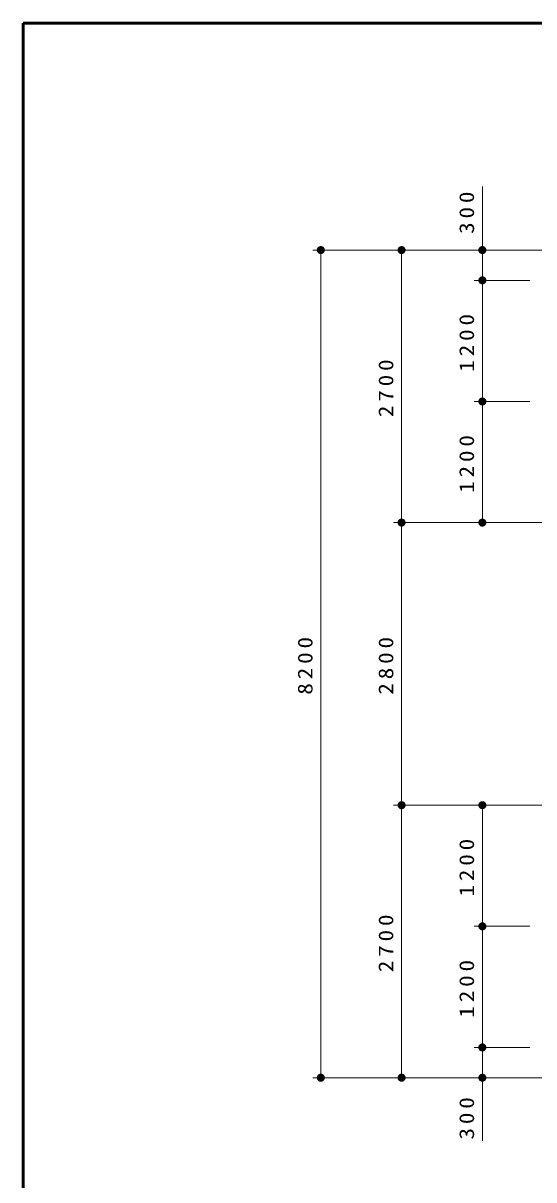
# Model space of a CAD drawing. Units: millimetres on the paper, scale 1:80. Extents: x -365 to 0, y -26 to 257.
# Drawn here: x -365 to -301.8, y 113.7 to 257 of the extents above; entities that cross this region are included whole.
import ezdxf

# ---------------------------------------------------------------- set-up
doc = ezdxf.new("R2010")
doc.units = ezdxf.units.MM
doc.layers.add('1_80', color=7, linetype='Continuous', lineweight=13)
doc.layers.add('NAKAMURA図枠', color=7, linetype='Continuous', lineweight=13)
doc.styles.add('ＭＳ ゴシック', font='')
doc.styles.get('ＭＳ ゴシック').set_extended_font_data('MS Gothic')

# ---------------------------------------------------------------- blocks, each defined once
blk = doc.blocks.new('filled_dot')
at = {"color": 0, "linetype": 'Continuous', "lineweight": -2, "const_width": 1.25}
blk.add_lwpolyline([(-0.625, 0, 1), (0.625, 0, 1)], format="xyb", close=True, dxfattribs=at)

msp = doc.modelspace()

# ---------------------------------------------------------------- linework, layer by layer
at = {"layer": '1_80'}
for p, q in [((-308.147, 225.142), (-308.147, 236.755)), ((-297.897, 228.892), (-329.147, 228.892)), ((-328.147, 126.392), (-328.147, 228.892)), ((-318.147, 195.142), (-318.147, 228.892)), ((-302.272, 225.142), (-309.147, 225.142)), ((-308.147, 210.142), (-308.147, 225.142)), ((-302.272, 210.142), (-309.147, 210.142)), ((-308.147, 195.142), (-308.147, 210.142)), ((-299.147, 195.142), (-319.147, 195.142)), ((-318.147, 160.142), (-318.147, 195.142)), ((-302.272, 195.142), (-309.147, 195.142)), ((-299.147, 160.142), (-319.147, 160.142)), ((-318.147, 126.392), (-318.147, 160.142)), ((-308.147, 145.142), (-308.147, 160.142)), ((-302.272, 145.142), (-309.147, 145.142)), ((-308.147, 130.142), (-308.147, 145.142)), ((-302.272, 130.142), (-309.147, 130.142)), ((-308.147, 118.594), (-308.147, 130.142)), ((-297.897, 126.392), (-329.147, 126.392))]:
    msp.add_line(p, q, dxfattribs=at)
at = {"layer": 'NAKAMURA図枠', "lineweight": 50}
for p, q in [((-365, 257), (-365, 0)), ((0, 257), (-365, 257))]:
    msp.add_line(p, q, dxfattribs=at)

# ---------------------------------------------------------------- block references
at = {"layer": '1_80', "xscale": 0.4, "yscale": 0.4}
for p, rotation in [((-328.147, 228.892), 270), ((-318.147, 228.892), 270), ((-308.147, 228.892), 270), ((-308.147, 225.142), 90), ((-308.147, 225.142), 270), ((-308.147, 210.142), 270), ((-308.147, 210.142), 90), ((-318.147, 195.142), 270), ((-318.147, 195.142), 90), ((-308.147, 195.142), 90), ((-318.147, 160.142), 270), ((-318.147, 160.142), 90), ((-308.147, 160.142), 270), ((-308.147, 145.142), 270), ((-308.147, 145.142), 90), ((-308.147, 130.142), 270), ((-308.147, 130.142), 90), ((-328.147, 126.392), 90), ((-318.147, 126.392), 90), ((-308.147, 126.392), 90)]:
    msp.add_blockref('filled_dot', p, dxfattribs=dict(at, rotation=rotation))

# ---------------------------------------------------------------- texts
at = {"layer": '1_80', "char_height": 1.833, "attachment_point": 8, "rotation": 90, "style": 'ＭＳ ゴシック'}
for s, insert in [('\\T1.33;\\W1.15;300', (-309.147, 233.755)), ('\\T1.33;\\W1.15;1200', (-309.147, 217.642)), ('\\T1.33;\\W1.15;2700', (-319.147, 212.017)), ('\\T1.33;\\W1.15;1200', (-309.147, 202.642)), ('\\T1.33;\\W1.15;8200', (-329.147, 177.642)), ('\\T1.33;\\W1.15;2800', (-319.147, 177.642)), ('\\T1.33;\\W1.15;1200', (-309.147, 152.642)), ('\\T1.33;\\W1.15;2700', (-319.147, 143.267)), ('\\T1.33;\\W1.15;1200', (-309.147, 137.642)), ('\\T1.33;\\W1.15;300', (-309.147, 121.594))]:
    msp.add_mtext(s, dxfattribs=dict(at, insert=insert))

doc.saveas('drawing.dxf')
